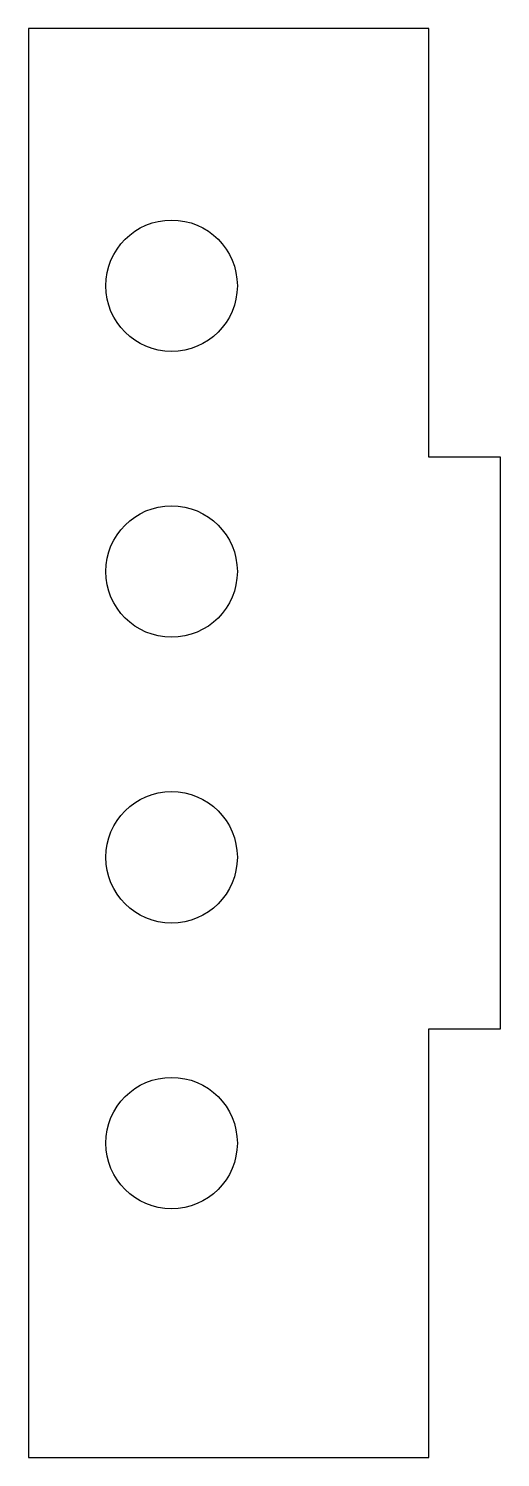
# Model space of a CAD drawing. Header units: millimetres. Extents: x -28 to 5, y 0 to 100.
import ezdxf

# ---------------------------------------------------------------- set-up
doc = ezdxf.new("R2010")
doc.units = ezdxf.units.MM

msp = doc.modelspace()

# ---------------------------------------------------------------- linework, layer by layer
msp.add_lwpolyline([(-28, 100), (-28, 0), (0, 0), (0, 30), (5, 30), (5, 70), (0, 70), (0, 100)], close=True)
for centre in [(-18, 82), (-18, 62), (-18, 42), (-18, 22)]:
    msp.add_circle(centre, 4.6)

doc.saveas('drawing.dxf')
